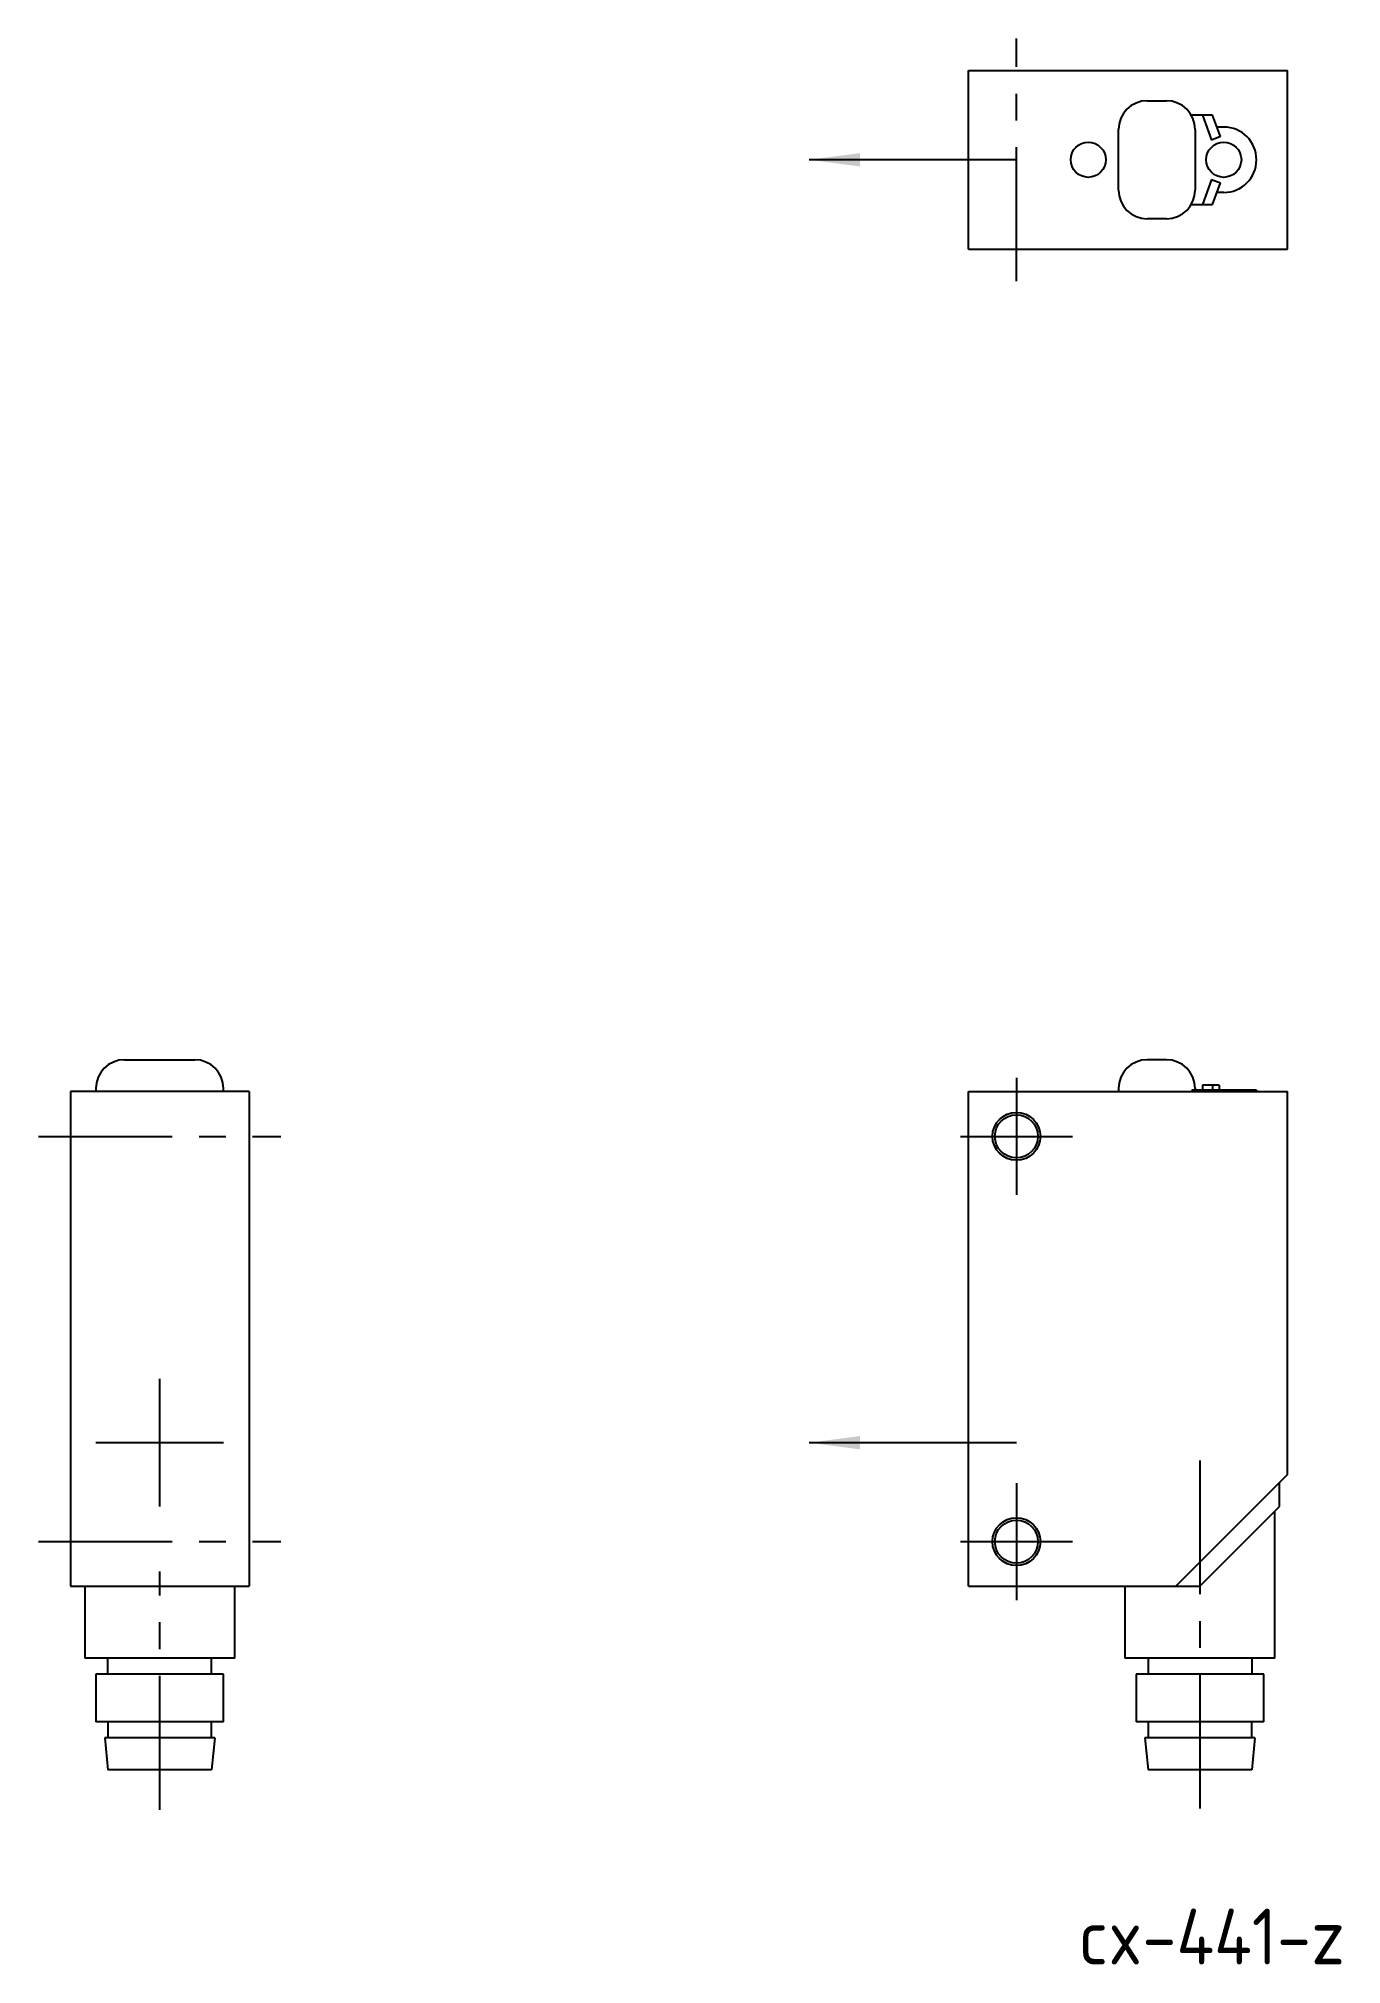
# Model space of a CAD drawing. Extents: x 29 to 110, y 486 to 606.
import ezdxf

# ---------------------------------------------------------------- set-up
doc = ezdxf.new("R2010")
doc.units = 0
doc.linetypes.add('CENTER', pattern=[13.421505, 8.388441, -1.677688, 1.677688, -1.677688])
doc.layers.get('0').update_dxf_attribs({"linetype": 'CONTINUOUS'})
doc.styles.get("Standard").update_dxf_attribs({"font": 'isocp.shx', "bigfont": 'extfont.shx'})

msp = doc.modelspace()

# ---------------------------------------------------------------- linework, layer by layer
at = {"color": 4, "linetype": 'CENTER'}
for p, q in [((90.02, 591.11), (90.02, 606.31)), ((90.02, 541.17), (90.02, 533.85)), ((28.71, 537.51), (43.91, 537.51)), ((86.51, 537.51), (93.53, 537.51)), ((36.31, 514.31), (36.31, 522.31)), ((40.31, 518.31), (32.31, 518.31)), ((101.52, 517.2), (101.52, 495.31)), ((90.02, 515.77), (90.02, 508.45)), ((28.71, 512.11), (43.91, 512.11)), ((86.51, 512.11), (93.53, 512.11)), ((36.31, 495.31), (36.31, 510.24))]:
    msp.add_line(p, q, dxfattribs=at)
at = {"color": 7, "linetype": 'CONTINUOUS'}
for p, q in [((87.02, 604.31), (107.02, 604.31)), ((87.02, 593.11), (87.02, 604.31)), ((107.02, 593.11), (107.02, 604.31)), ((98.22, 602.41), (99.42, 602.41)), ((102.32, 601.51), (100.98, 601.51)), ((101.68, 601.51), (102.25, 599.95)), ((102.81, 600.16), (102.32, 601.51)), ((96.42, 596.81), (96.42, 600.61)), ((101.22, 600.61), (101.22, 596.81)), ((102.81, 600.16), (102.25, 599.95)), ((103.02, 600.76), (102.59, 600.76)), ((102.25, 597.47), (101.68, 595.91)), ((102.25, 597.47), (102.81, 597.26)), ((102.32, 595.91), (102.81, 597.26)), ((103.02, 596.66), (102.59, 596.66)), ((100.98, 595.91), (102.32, 595.91)), ((99.42, 595.01), (98.22, 595.01)), ((87.02, 593.11), (107.02, 593.11)), ((34.11, 542.31), (38.51, 542.31)), ((99.42, 542.31), (98.22, 542.31)), ((30.71, 540.31), (30.71, 509.31)), ((41.91, 540.31), (30.71, 540.31)), ((32.31, 540.51), (32.31, 540.31)), ((32.31, 540.51), (32.31, 540.51)), ((40.31, 540.31), (40.31, 540.51)), ((41.91, 540.31), (41.91, 509.31)), ((87.02, 509.31), (87.02, 540.31)), ((87.02, 540.31), (107.02, 540.31)), ((96.42, 540.51), (96.42, 540.31)), ((105.07, 540.41), (101.01, 540.41)), ((101.01, 540.41), (101.01, 540.31)), ((101.22, 540.51), (101.22, 540.41)), ((102.73, 540.71), (101.68, 540.71)), ((101.68, 540.71), (101.68, 540.41)), ((102.32, 540.71), (102.32, 540.41)), ((102.73, 540.71), (102.73, 540.41)), ((105.07, 540.41), (105.07, 540.31)), ((107.02, 516.31), (107.02, 540.31)), ((107.02, 516.31), (100.02, 509.31)), ((106.52, 514.31), (106.52, 515.81)), ((101.52, 509.31), (106.52, 514.31)), ((106.22, 504.81), (106.22, 514.01)), ((30.71, 509.31), (41.91, 509.31)), ((31.61, 509.31), (31.61, 504.81)), ((41.01, 504.81), (41.01, 509.31)), ((87.02, 509.31), (101.52, 509.31)), ((96.82, 509.31), (96.82, 504.81)), ((41.01, 504.81), (31.61, 504.81)), ((33.06, 503.81), (33.06, 504.81)), ((39.56, 503.81), (39.56, 504.81)), ((106.22, 504.81), (96.82, 504.81)), ((98.27, 504.81), (98.27, 503.81)), ((104.77, 504.81), (104.77, 503.81)), ((40.31, 503.81), (32.31, 503.81)), ((32.31, 503.81), (32.31, 500.81)), ((40.31, 500.81), (40.31, 503.81)), ((105.52, 503.81), (97.52, 503.81)), ((97.52, 503.81), (97.52, 500.81)), ((105.52, 500.81), (105.52, 503.81)), ((40.31, 500.81), (32.31, 500.81)), ((39.76, 499.81), (32.86, 499.81)), ((32.86, 499.81), (33.06, 497.81)), ((33.06, 500.81), (33.06, 499.81)), ((39.56, 499.81), (39.56, 500.81)), ((39.76, 499.81), (39.56, 497.81)), ((105.52, 500.81), (97.52, 500.81)), ((104.97, 499.81), (98.07, 499.81)), ((98.07, 499.81), (98.27, 497.81)), ((98.27, 500.81), (98.27, 499.81)), ((104.77, 499.81), (104.77, 500.81)), ((104.97, 499.81), (104.77, 497.81)), ((39.56, 497.81), (33.06, 497.81)), ((104.77, 497.81), (98.27, 497.81))]:
    msp.add_line(p, q, dxfattribs=at)
at = {"color": 4, "linetype": 'CONTINUOUS'}
for p, q in [((90.02, 598.71), (77.02, 598.71)), ((90.02, 518.31), (77.02, 518.31))]:
    msp.add_line(p, q, dxfattribs=at)
at = {"color": 7, "linetype": 'CONTINUOUS'}
for centre, radius in [((94.52, 598.71), 1.1), ((103.02, 598.71), 1.1), ((90.02, 537.51), 1.35), ((90.02, 512.11), 1.35)]:
    msp.add_circle(centre, radius, dxfattribs=at)
at = {"color": 2, "linetype": 'CONTINUOUS'}
for centre in [(90.02, 537.51), (90.02, 512.11)]:
    msp.add_circle(centre, 1.5, dxfattribs=at)
at = {"color": 7, "linetype": 'CONTINUOUS'}
for centre, radius, start, end in [((98.22, 600.61), 1.8, 90, 180), ((99.42, 600.61), 1.8, 0, 90), ((103.02, 598.71), 2.05, 270, 90), ((98.22, 596.81), 1.8, 180, 270), ((99.42, 596.81), 1.8, 270, 0), ((34.11, 540.51), 1.8, 90, 180), ((38.51, 540.51), 1.8, 0, 90), ((98.22, 540.51), 1.8, 90, 180), ((99.42, 540.51), 1.8, 0, 90)]:
    msp.add_arc(centre, radius, start, end, dxfattribs=at)
at = {"color": 4, "linetype": 'CONTINUOUS'}
for points in [[(80.22, 599.13), (80.22, 598.29), (77.02, 598.71)], [(80.22, 518.73), (80.22, 517.89), (77.02, 518.31)]]:
    msp.add_solid(points, dxfattribs=at)

# ---------------------------------------------------------------- texts
at = {"color": 2}
msp.add_text('cx-441-z', height=3.5, dxfattribs=at).set_placement((93.91, 485.61))

doc.saveas('drawing.dxf')
